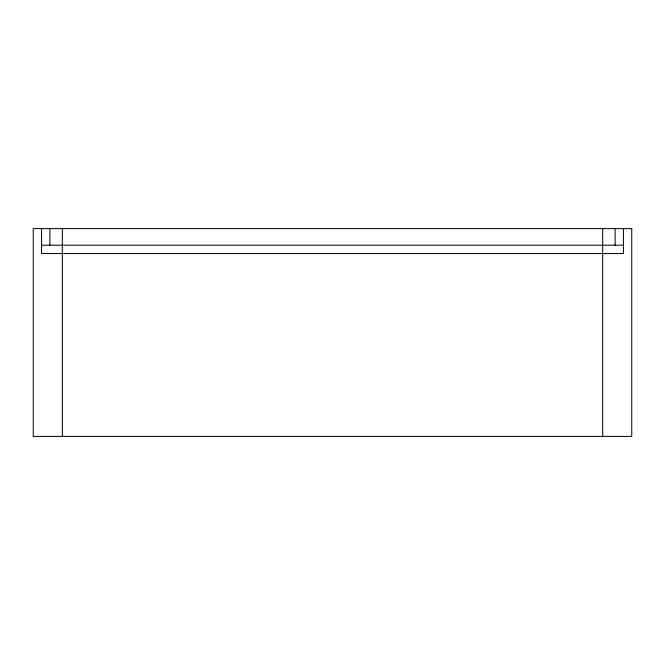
<?xml version="1.0" encoding="UTF-8"?>
<svg xmlns="http://www.w3.org/2000/svg" width="665" height="665" viewBox="0 0 665 665"><rect width="100%" height="100%" fill="white"/><g stroke="black" fill="none" stroke-linecap="round" stroke-linejoin="round"><path stroke-width="1" d="M41.562 245.219L623.438 245.219M623.438 228.594L623.438 253.531L41.562 253.531L41.562 228.594M615.125 228.594L615.125 245.219M602.656 228.594L602.656 436.406M62.344 228.594L62.344 436.406M49.875 228.594L49.875 245.219M631.75 228.594L33.25 228.594L33.25 436.406L631.75 436.406L631.75 228.594"/></g></svg>
